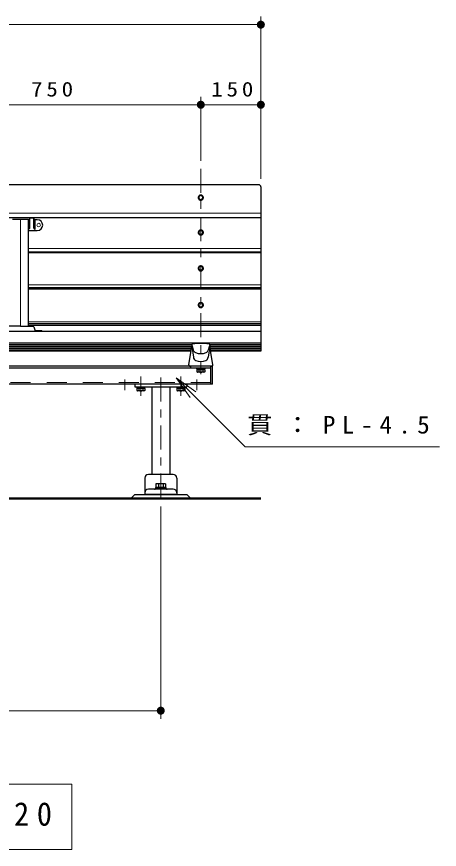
# Model space of a CAD drawing. Units: millimetres on the paper, scale 1:20. Extents: x -385 to 0, y 0 to 267.
# Drawn here: x -243.9 to -191.1, y 72.6 to 176.6 of the extents above; entities that cross this region are included whole.
import ezdxf

# ---------------------------------------------------------------- set-up
doc = ezdxf.new("R2010")
doc.units = ezdxf.units.MM
doc.linetypes.add('USER1', pattern=[4.5, 2.5, -2])
doc.linetypes.add('USER2', pattern=[6, 3, -1, 1, -1])
doc.layers.add('1_20', color=7, linetype='Continuous', lineweight=25)
doc.styles.add('ＭＳ ゴシック', font='')
doc.styles.get('ＭＳ ゴシック').set_extended_font_data('MS Gothic')

# ---------------------------------------------------------------- blocks, each defined once
blk = doc.blocks.new('filled_dot')
at = {"color": 0, "linetype": 'Continuous', "lineweight": -2, "const_width": 1.25}
blk.add_lwpolyline([(-0.625, 0, 1), (0.625, 0, 1)], format="xyb", close=True, dxfattribs=at)

msp = doc.modelspace()

# ---------------------------------------------------------------- linework, layer by layer
at = {"layer": '1_20', "lineweight": 13}
for p, q in [((-213.425, 156.35), (-213.425, 176.6)), ((-303.425, 175.6), (-213.425, 175.6)), ((-220.925, 158.583), (-220.925, 166.6)), ((-258.425, 165.6), (-220.925, 165.6)), ((-220.925, 165.6), (-213.425, 165.6)), ((-213.425, 152.072), (-303.425, 152.072)), ((-213.425, 147.656), (-242.425, 147.656)), ((-213.425, 143.125), (-242.425, 143.125)), ((-213.425, 138.506), (-242.425, 138.506)), ((-222.05, 135.592), (-257.3, 135.592)), ((-222.058, 135.343), (-257.3, 135.343)), ((-213.425, 135.592), (-219.8, 135.592)), ((-213.425, 135.343), (-219.791, 135.343)), ((-222.099, 135.095), (-257.251, 135.095)), ((-213.425, 135.095), (-219.751, 135.095)), ((-224.008, 131.503), (-221.886, 129.382)), ((-224.008, 131.503), (-221.533, 129.735)), ((-222.24, 129.028), (-224.008, 131.503)), ((-225.925, 115.44), (-225.925, 88.94)), ((-225.925, 89.94), (-290.925, 89.94)), ((-237.025, 80.759), (-279.825, 80.759)), ((-237.025, 72.626), (-237.025, 80.759)), ((-279.825, 72.626), (-237.025, 72.626))]:
    msp.add_line(p, q, dxfattribs=at)
at = {"layer": '1_20', "linetype": 'USER2', "lineweight": 13}
msp.add_line((-220.925, 157.583), (-220.925, 132.01), dxfattribs=at)
at = {"layer": '1_20'}
for p, q in [((-213.675, 155.6), (-303.175, 155.6)), ((-213.425, 155.35), (-213.425, 134.828)), ((-213.425, 151.494), (-303.425, 151.494)), ((-213.425, 147.174), (-242.425, 147.174)), ((-213.425, 147.09), (-242.425, 147.09)), ((-213.425, 142.745), (-242.425, 142.745)), ((-213.425, 142.577), (-242.425, 142.577)), ((-213.425, 137.287), (-303.425, 137.287)), ((-213.425, 138.229), (-242.425, 138.229)), ((-213.425, 138.022), (-242.425, 138.022)), ((-213.425, 135.84), (-303.425, 135.84)), ((-222.05, 135.618), (-257.3, 135.618)), ((-222.054, 135.369), (-257.3, 135.369)), ((-213.425, 135.618), (-219.8, 135.618)), ((-213.425, 135.369), (-219.795, 135.369)), ((-222.095, 135.121), (-257.255, 135.121)), ((-222.135, 134.872), (-257.214, 134.872)), ((-222.143, 134.828), (-257.207, 134.828)), ((-213.425, 135.121), (-219.755, 135.121)), ((-213.425, 134.872), (-219.714, 134.872)), ((-213.425, 134.828), (-219.707, 134.828)), ((-221.45, 132.715), (-220.4, 132.715)), ((-221.45, 132.715), (-221.45, 132.64)), ((-221.45, 132.64), (-220.4, 132.64)), ((-221.385, 132.64), (-221.385, 132.515)), ((-220.465, 132.64), (-221.385, 132.64)), ((-220.465, 132.515), (-221.385, 132.515)), ((-220.958, 132.64), (-220.925, 132.515)), ((-220.925, 132.64), (-220.891, 132.515)), ((-220.465, 132.64), (-220.465, 132.515)), ((-220.4, 132.64), (-220.4, 132.715)), ((-228.95, 130.39), (-227.9, 130.39)), ((-228.95, 130.39), (-228.95, 130.315)), ((-228.95, 130.315), (-227.9, 130.315)), ((-228.885, 130.315), (-228.885, 130.19)), ((-227.965, 130.315), (-228.885, 130.315)), ((-227.965, 130.19), (-228.885, 130.19)), ((-228.458, 130.315), (-228.425, 130.19)), ((-228.425, 130.315), (-228.391, 130.19)), ((-227.965, 130.315), (-227.965, 130.19)), ((-227.9, 130.315), (-227.9, 130.39)), ((-223.95, 130.39), (-222.9, 130.39)), ((-223.95, 130.39), (-223.95, 130.315)), ((-223.95, 130.315), (-222.9, 130.315)), ((-223.885, 130.315), (-223.885, 130.19)), ((-222.965, 130.315), (-223.885, 130.315)), ((-222.965, 130.19), (-223.885, 130.19)), ((-223.458, 130.315), (-223.425, 130.19)), ((-223.425, 130.315), (-223.391, 130.19)), ((-222.965, 130.315), (-222.965, 130.19)), ((-222.9, 130.315), (-222.9, 130.39)), ((-227.925, 118.99), (-227.925, 116.94)), ((-224.375, 119.44), (-227.475, 119.44)), ((-223.925, 118.99), (-223.925, 116.94)), ((-224.375, 117.59), (-227.475, 117.59)), ((-226.645, 117.619), (-226.604, 117.661)), ((-225.275, 117.805), (-226.575, 117.805)), ((-226.575, 117.805), (-226.575, 117.69)), ((-225.275, 117.69), (-226.575, 117.69)), ((-226.533, 117.69), (-225.316, 117.69)), ((-225.319, 118.255), (-226.531, 118.255)), ((-226.531, 118.255), (-226.531, 117.805)), ((-226.228, 118.255), (-226.228, 117.805)), ((-225.622, 118.255), (-225.622, 117.805)), ((-225.319, 118.255), (-225.319, 117.805)), ((-225.275, 117.805), (-225.275, 117.69)), ((-225.245, 117.661), (-225.204, 117.619)), ((-229.175, 116.94), (-229.675, 116.44)), ((-229.175, 116.94), (-222.675, 116.94)), ((-223.925, 116.94), (-227.925, 116.94)), ((-222.675, 116.94), (-222.175, 116.44))]:
    msp.add_line(p, q, dxfattribs=at)
at = {"layer": '1_20', "color": 2}
for p, q in [((-244.425, 151.317), (-242.425, 151.317)), ((-242.425, 137.932), (-242.425, 151.317)), ((-242.329, 151.393), (-242.329, 150.151)), ((-242.229, 151.493), (-241.872, 151.493)), ((-241.789, 150.918), (-241.789, 151.335)), ((-241.687, 151.256), (-241.783, 151.44)), ((-241.35, 151.243), (-241.664, 151.243)), ((-241.593, 150.005), (-241.593, 151.142)), ((-242.425, 150.101), (-242.379, 150.101)), ((-242.425, 149.893), (-241.35, 149.893)), ((-243.425, 137.932), (-244.969, 137.932)), ((-243.425, 137.932), (-241.881, 137.932)), ((-241.787, 137.868), (-241.606, 137.389)), ((-240.785, 137.357), (-241.559, 137.357))]:
    msp.add_line(p, q, dxfattribs=at)
at = {"layer": '1_20', "color": 2, "lineweight": 13}
msp.add_line((-243.425, 137.932), (-243.425, 151.317), dxfattribs=at)
at = {"layer": '1_20', "color": 190}
for p, q in [((-222.423, 133.114), (-222.05, 135.396)), ((-222.05, 135.61), (-222.05, 135.396)), ((-222.05, 135.396), (-221.856, 134.071)), ((-222.022, 135.51), (-221.86, 134.973)), ((-219.8, 135.396), (-219.994, 134.071)), ((-219.827, 135.51), (-219.99, 134.973)), ((-219.8, 135.61), (-219.8, 135.396)), ((-219.427, 133.114), (-219.8, 135.396)), ((-219.575, 132.94), (-222.275, 132.94))]:
    msp.add_line(p, q, dxfattribs=at)
at = {"layer": '1_20', "color": 4, "linetype": 'USER2', "lineweight": 13}
for p, q in [((-220.925, 133.315), (-220.925, 131.974)), ((-230.425, 131.29), (-230.425, 129.949)), ((-228.425, 131.685), (-228.425, 129.247)), ((-225.925, 131.542), (-225.925, 116.44)), ((-223.425, 131.685), (-223.425, 129.247)), ((-221.425, 131.29), (-221.425, 129.949))]:
    msp.add_line(p, q, dxfattribs=at)
at = {"layer": '1_20', "color": 4}
for p, q in [((-219.45, 132.94), (-297.4, 132.94)), ((-219.675, 132.715), (-297.175, 132.715)), ((-222.175, 132.715), (-222.175, 132.94)), ((-219.675, 130.69), (-219.675, 132.94)), ((-219.45, 130.69), (-219.45, 132.94)), ((-219.45, 130.69), (-297.4, 130.69)), ((-222.675, 130.69), (-229.175, 130.69)), ((-229.175, 130.69), (-229.175, 130.39)), ((-229.175, 130.39), (-222.675, 130.39)), ((-227.05, 130.39), (-227.05, 119.44)), ((-224.8, 130.39), (-224.8, 119.44)), ((-222.675, 130.69), (-222.675, 130.39))]:
    msp.add_line(p, q, dxfattribs=at)
at = {"layer": '1_20', "color": 131}
for p, q in [((-221.416, 132.515), (-221.416, 132.24)), ((-220.434, 132.515), (-221.416, 132.515)), ((-221.416, 132.24), (-221.337, 132.195)), ((-220.512, 132.195), (-221.337, 132.195)), ((-221.17, 132.515), (-221.17, 132.24)), ((-220.679, 132.515), (-220.679, 132.24)), ((-220.434, 132.24), (-220.512, 132.195)), ((-220.434, 132.515), (-220.434, 132.24)), ((-228.916, 130.19), (-228.916, 129.915)), ((-227.934, 130.19), (-228.916, 130.19)), ((-228.67, 130.19), (-228.67, 129.915)), ((-228.179, 130.19), (-228.179, 129.915)), ((-227.934, 130.19), (-227.934, 129.915)), ((-223.916, 130.19), (-223.916, 129.915)), ((-222.934, 130.19), (-223.916, 130.19)), ((-223.67, 130.19), (-223.67, 129.915)), ((-223.179, 130.19), (-223.179, 129.915)), ((-222.934, 130.19), (-222.934, 129.915)), ((-228.916, 129.915), (-228.837, 129.87)), ((-228.012, 129.87), (-228.837, 129.87)), ((-227.934, 129.915), (-228.012, 129.87)), ((-223.916, 129.915), (-223.837, 129.87)), ((-223.012, 129.87), (-223.837, 129.87)), ((-222.934, 129.915), (-223.012, 129.87))]:
    msp.add_line(p, q, dxfattribs=at)
at = {"layer": '1_20', "color": 4, "linetype": 'USER1', "lineweight": 13}
msp.add_line((-219.675, 130.915), (-297.175, 130.915), dxfattribs=at)
at = {"layer": '1_20', "lineweight": 50}
msp.add_line((-287.175, 116.44), (-213.425, 116.44), dxfattribs=at)
at = {"layer": '1_20', "color": 4}
for points in [[(-221.25, 154), (-221.249, 153.973), (-221.245, 153.946), (-221.239, 153.92), (-221.23, 153.894), (-221.219, 153.869), (-221.206, 153.845), (-221.191, 153.823), (-221.174, 153.801), (-221.155, 153.781), (-221.134, 153.763), (-221.111, 153.747), (-221.087, 153.732), (-221.062, 153.72), (-221.036, 153.709), (-221.009, 153.701), (-220.981, 153.695), (-220.953, 153.692), (-220.925, 153.691), (-220.896, 153.692), (-220.868, 153.695), (-220.841, 153.701), (-220.814, 153.709), (-220.787, 153.72), (-220.762, 153.732), (-220.738, 153.747), (-220.716, 153.763), (-220.695, 153.781), (-220.676, 153.801), (-220.659, 153.823), (-220.643, 153.845), (-220.63, 153.869), (-220.619, 153.894), (-220.611, 153.92), (-220.605, 153.946), (-220.601, 153.973), (-220.6, 154), (-220.601, 154.027), (-220.605, 154.054), (-220.611, 154.08), (-220.619, 154.106), (-220.63, 154.13), (-220.643, 154.154), (-220.659, 154.177), (-220.676, 154.199), (-220.695, 154.218), (-220.716, 154.237), (-220.738, 154.253), (-220.762, 154.268), (-220.787, 154.28), (-220.814, 154.29), (-220.841, 154.298), (-220.868, 154.304), (-220.896, 154.308), (-220.925, 154.309), (-220.953, 154.308), (-220.981, 154.304), (-221.009, 154.298), (-221.036, 154.29), (-221.062, 154.28), (-221.087, 154.268), (-221.111, 154.253), (-221.134, 154.237), (-221.155, 154.218), (-221.174, 154.199), (-221.191, 154.177), (-221.206, 154.154), (-221.219, 154.13), (-221.23, 154.106), (-221.239, 154.08), (-221.245, 154.054), (-221.249, 154.027)], [(-221.175, 154.015), (-221.174, 153.995), (-221.171, 153.974), (-221.166, 153.954), (-221.16, 153.934), (-221.151, 153.915), (-221.141, 153.896), (-221.13, 153.879), (-221.116, 153.862), (-221.102, 153.847), (-221.085, 153.833), (-221.068, 153.821), (-221.05, 153.809), (-221.03, 153.8), (-221.01, 153.792), (-220.989, 153.786), (-220.968, 153.781), (-220.947, 153.778), (-220.925, 153.778), (-220.903, 153.778), (-220.881, 153.781), (-220.86, 153.786), (-220.839, 153.792), (-220.819, 153.8), (-220.8, 153.809), (-220.781, 153.821), (-220.764, 153.833), (-220.748, 153.847), (-220.733, 153.862), (-220.72, 153.879), (-220.708, 153.896), (-220.698, 153.915), (-220.69, 153.934), (-220.683, 153.954), (-220.679, 153.974), (-220.676, 153.995), (-220.675, 154.015), (-220.676, 154.036), (-220.679, 154.057), (-220.683, 154.077), (-220.69, 154.097), (-220.698, 154.116), (-220.708, 154.134), (-220.72, 154.152), (-220.733, 154.168), (-220.748, 154.183), (-220.764, 154.197), (-220.781, 154.21), (-220.8, 154.221), (-220.819, 154.231), (-220.839, 154.239), (-220.86, 154.245), (-220.881, 154.249), (-220.903, 154.252), (-220.925, 154.253), (-220.947, 154.252), (-220.968, 154.249), (-220.989, 154.245), (-221.01, 154.239), (-221.03, 154.231), (-221.05, 154.221), (-221.068, 154.21), (-221.085, 154.197), (-221.102, 154.183), (-221.116, 154.168), (-221.13, 154.152), (-221.141, 154.134), (-221.151, 154.116), (-221.16, 154.097), (-221.166, 154.077), (-221.171, 154.057), (-221.174, 154.036)], [(-221.25, 149.647), (-221.249, 149.62), (-221.245, 149.593), (-221.239, 149.567), (-221.23, 149.541), (-221.219, 149.516), (-221.206, 149.492), (-221.191, 149.469), (-221.174, 149.448), (-221.155, 149.428), (-221.134, 149.41), (-221.111, 149.393), (-221.087, 149.379), (-221.062, 149.367), (-221.036, 149.356), (-221.009, 149.348), (-220.981, 149.342), (-220.953, 149.339), (-220.925, 149.338), (-220.896, 149.339), (-220.868, 149.342), (-220.841, 149.348), (-220.814, 149.356), (-220.787, 149.367), (-220.762, 149.379), (-220.738, 149.393), (-220.716, 149.41), (-220.695, 149.428), (-220.676, 149.448), (-220.659, 149.469), (-220.643, 149.492), (-220.63, 149.516), (-220.619, 149.541), (-220.611, 149.567), (-220.605, 149.593), (-220.601, 149.62), (-220.6, 149.647), (-220.601, 149.674), (-220.605, 149.7), (-220.611, 149.727), (-220.619, 149.752), (-220.63, 149.777), (-220.643, 149.801), (-220.659, 149.824), (-220.676, 149.845), (-220.695, 149.865), (-220.716, 149.883), (-220.738, 149.9), (-220.762, 149.914), (-220.787, 149.927), (-220.814, 149.937), (-220.841, 149.945), (-220.868, 149.951), (-220.896, 149.955), (-220.925, 149.956), (-220.953, 149.955), (-220.981, 149.951), (-221.009, 149.945), (-221.036, 149.937), (-221.062, 149.927), (-221.087, 149.914), (-221.111, 149.9), (-221.134, 149.883), (-221.155, 149.865), (-221.174, 149.845), (-221.191, 149.824), (-221.206, 149.801), (-221.219, 149.777), (-221.23, 149.752), (-221.239, 149.727), (-221.245, 149.7), (-221.249, 149.674)], [(-221.175, 149.662), (-221.174, 149.641), (-221.171, 149.621), (-221.166, 149.601), (-221.16, 149.581), (-221.151, 149.562), (-221.141, 149.543), (-221.13, 149.526), (-221.116, 149.509), (-221.102, 149.494), (-221.085, 149.48), (-221.068, 149.467), (-221.05, 149.456), (-221.03, 149.447), (-221.01, 149.439), (-220.989, 149.432), (-220.968, 149.428), (-220.947, 149.425), (-220.925, 149.424), (-220.903, 149.425), (-220.881, 149.428), (-220.86, 149.432), (-220.839, 149.439), (-220.819, 149.447), (-220.8, 149.456), (-220.781, 149.467), (-220.764, 149.48), (-220.748, 149.494), (-220.733, 149.509), (-220.72, 149.526), (-220.708, 149.543), (-220.698, 149.562), (-220.69, 149.581), (-220.683, 149.601), (-220.679, 149.621), (-220.676, 149.641), (-220.675, 149.662), (-220.676, 149.683), (-220.679, 149.703), (-220.683, 149.724), (-220.69, 149.743), (-220.698, 149.763), (-220.708, 149.781), (-220.72, 149.799), (-220.733, 149.815), (-220.748, 149.83), (-220.764, 149.844), (-220.781, 149.857), (-220.8, 149.868), (-220.819, 149.878), (-220.839, 149.886), (-220.86, 149.892), (-220.881, 149.896), (-220.903, 149.899), (-220.925, 149.9), (-220.947, 149.899), (-220.968, 149.896), (-220.989, 149.892), (-221.01, 149.886), (-221.03, 149.878), (-221.05, 149.868), (-221.068, 149.857), (-221.085, 149.844), (-221.102, 149.83), (-221.116, 149.815), (-221.13, 149.799), (-221.141, 149.781), (-221.151, 149.763), (-221.16, 149.743), (-221.166, 149.724), (-221.171, 149.703), (-221.174, 149.683)], [(-221.25, 145.167), (-221.249, 145.14), (-221.245, 145.113), (-221.239, 145.087), (-221.23, 145.061), (-221.219, 145.036), (-221.206, 145.012), (-221.191, 144.989), (-221.174, 144.968), (-221.155, 144.948), (-221.134, 144.93), (-221.111, 144.914), (-221.087, 144.899), (-221.062, 144.887), (-221.036, 144.876), (-221.009, 144.868), (-220.981, 144.862), (-220.953, 144.859), (-220.925, 144.858), (-220.896, 144.859), (-220.868, 144.862), (-220.841, 144.868), (-220.814, 144.876), (-220.787, 144.887), (-220.762, 144.899), (-220.738, 144.914), (-220.716, 144.93), (-220.695, 144.948), (-220.676, 144.968), (-220.659, 144.989), (-220.643, 145.012), (-220.63, 145.036), (-220.619, 145.061), (-220.611, 145.087), (-220.605, 145.113), (-220.601, 145.14), (-220.6, 145.167), (-220.601, 145.194), (-220.605, 145.22), (-220.611, 145.247), (-220.619, 145.272), (-220.63, 145.297), (-220.643, 145.321), (-220.659, 145.344), (-220.676, 145.365), (-220.695, 145.385), (-220.716, 145.404), (-220.738, 145.42), (-220.762, 145.434), (-220.787, 145.447), (-220.814, 145.457), (-220.841, 145.465), (-220.868, 145.471), (-220.896, 145.475), (-220.925, 145.476), (-220.953, 145.475), (-220.981, 145.471), (-221.009, 145.465), (-221.036, 145.457), (-221.062, 145.447), (-221.087, 145.434), (-221.111, 145.42), (-221.134, 145.404), (-221.155, 145.385), (-221.174, 145.365), (-221.191, 145.344), (-221.206, 145.321), (-221.219, 145.297), (-221.23, 145.272), (-221.239, 145.247), (-221.245, 145.22), (-221.249, 145.194)], [(-221.175, 145.182), (-221.174, 145.161), (-221.171, 145.141), (-221.166, 145.121), (-221.16, 145.101), (-221.151, 145.082), (-221.141, 145.063), (-221.13, 145.046), (-221.116, 145.029), (-221.102, 145.014), (-221.085, 145), (-221.068, 144.987), (-221.05, 144.976), (-221.03, 144.967), (-221.01, 144.959), (-220.989, 144.953), (-220.968, 144.948), (-220.947, 144.945), (-220.925, 144.944), (-220.903, 144.945), (-220.881, 144.948), (-220.86, 144.953), (-220.839, 144.959), (-220.819, 144.967), (-220.8, 144.976), (-220.781, 144.987), (-220.764, 145), (-220.748, 145.014), (-220.733, 145.029), (-220.72, 145.046), (-220.708, 145.063), (-220.698, 145.082), (-220.69, 145.101), (-220.683, 145.121), (-220.679, 145.141), (-220.676, 145.161), (-220.675, 145.182), (-220.676, 145.203), (-220.679, 145.224), (-220.683, 145.244), (-220.69, 145.264), (-220.698, 145.283), (-220.708, 145.301), (-220.72, 145.319), (-220.733, 145.335), (-220.748, 145.35), (-220.764, 145.364), (-220.781, 145.377), (-220.8, 145.388), (-220.819, 145.398), (-220.839, 145.406), (-220.86, 145.412), (-220.881, 145.416), (-220.903, 145.419), (-220.925, 145.42), (-220.947, 145.419), (-220.968, 145.416), (-220.989, 145.412), (-221.01, 145.406), (-221.03, 145.398), (-221.05, 145.388), (-221.068, 145.377), (-221.085, 145.364), (-221.102, 145.35), (-221.116, 145.335), (-221.13, 145.319), (-221.141, 145.301), (-221.151, 145.283), (-221.16, 145.264), (-221.166, 145.244), (-221.171, 145.224), (-221.174, 145.203)], [(-221.25, 140.586), (-221.249, 140.56), (-221.245, 140.533), (-221.239, 140.506), (-221.23, 140.481), (-221.219, 140.456), (-221.206, 140.432), (-221.191, 140.409), (-221.174, 140.388), (-221.155, 140.368), (-221.134, 140.35), (-221.111, 140.333), (-221.087, 140.319), (-221.062, 140.306), (-221.036, 140.296), (-221.009, 140.288), (-220.981, 140.282), (-220.953, 140.279), (-220.925, 140.277), (-220.896, 140.279), (-220.868, 140.282), (-220.841, 140.288), (-220.814, 140.296), (-220.787, 140.306), (-220.762, 140.319), (-220.738, 140.333), (-220.716, 140.35), (-220.695, 140.368), (-220.676, 140.388), (-220.659, 140.409), (-220.643, 140.432), (-220.63, 140.456), (-220.619, 140.481), (-220.611, 140.506), (-220.605, 140.533), (-220.601, 140.56), (-220.6, 140.586), (-220.601, 140.613), (-220.605, 140.64), (-220.611, 140.666), (-220.619, 140.692), (-220.63, 140.717), (-220.643, 140.741), (-220.659, 140.764), (-220.676, 140.785), (-220.695, 140.805), (-220.716, 140.823), (-220.738, 140.84), (-220.762, 140.854), (-220.787, 140.867), (-220.814, 140.877), (-220.841, 140.885), (-220.868, 140.891), (-220.896, 140.894), (-220.925, 140.896), (-220.953, 140.894), (-220.981, 140.891), (-221.009, 140.885), (-221.036, 140.877), (-221.062, 140.867), (-221.087, 140.854), (-221.111, 140.84), (-221.134, 140.823), (-221.155, 140.805), (-221.174, 140.785), (-221.191, 140.764), (-221.206, 140.741), (-221.219, 140.717), (-221.23, 140.692), (-221.239, 140.666), (-221.245, 140.64), (-221.249, 140.613)], [(-221.175, 140.602), (-221.174, 140.581), (-221.171, 140.561), (-221.166, 140.54), (-221.16, 140.521), (-221.151, 140.501), (-221.141, 140.483), (-221.13, 140.466), (-221.116, 140.449), (-221.102, 140.434), (-221.085, 140.42), (-221.068, 140.407), (-221.05, 140.396), (-221.03, 140.386), (-221.01, 140.379), (-220.989, 140.372), (-220.968, 140.368), (-220.947, 140.365), (-220.925, 140.364), (-220.903, 140.365), (-220.881, 140.368), (-220.86, 140.372), (-220.839, 140.379), (-220.819, 140.386), (-220.8, 140.396), (-220.781, 140.407), (-220.764, 140.42), (-220.748, 140.434), (-220.733, 140.449), (-220.72, 140.466), (-220.708, 140.483), (-220.698, 140.501), (-220.69, 140.521), (-220.683, 140.54), (-220.679, 140.561), (-220.676, 140.581), (-220.675, 140.602), (-220.676, 140.623), (-220.679, 140.643), (-220.683, 140.663), (-220.69, 140.683), (-220.698, 140.702), (-220.708, 140.721), (-220.72, 140.738), (-220.733, 140.755), (-220.748, 140.77), (-220.764, 140.784), (-220.781, 140.797), (-220.8, 140.808), (-220.819, 140.817), (-220.839, 140.825), (-220.86, 140.832), (-220.881, 140.836), (-220.903, 140.839), (-220.925, 140.84), (-220.947, 140.839), (-220.968, 140.836), (-220.989, 140.832), (-221.01, 140.825), (-221.03, 140.817), (-221.05, 140.808), (-221.068, 140.797), (-221.085, 140.784), (-221.102, 140.77), (-221.116, 140.755), (-221.13, 140.738), (-221.141, 140.721), (-221.151, 140.702), (-221.16, 140.683), (-221.166, 140.663), (-221.171, 140.643), (-221.174, 140.623)]]:
    msp.add_lwpolyline(points, close=True, dxfattribs=at)
at = {"layer": '1_20', "color": 2}
msp.add_lwpolyline([(-241.593, 150.005), (-241.63, 150.023), (-241.665, 150.046), (-241.695, 150.073), (-241.72, 150.106), (-241.738, 150.142), (-241.75, 150.184), (-241.758, 150.233), (-241.763, 150.289), (-241.768, 150.358), (-241.773, 150.434), (-241.776, 150.514), (-241.779, 150.595), (-241.782, 150.676), (-241.784, 150.751), (-241.786, 150.82), (-241.787, 150.878), (-241.788, 150.924), (-241.788, 150.953), (-241.789, 150.964), (-241.789, 150.953), (-241.789, 150.918)], dxfattribs=at)
at = {"layer": '1_20', "lineweight": 13}
msp.add_lwpolyline([(-224.008, 131.503), (-215.377, 122.872), (-191.131, 122.872)], dxfattribs=at)
at = {"layer": '1_20', "color": 2, "lineweight": 13}
msp.add_circle((-241.175, 150.568), 0.225, dxfattribs=at)
at = {"layer": '1_20'}
for centre, radius, start, end in [((-213.675, 155.35), 0.25, 0, 90), ((-227.475, 118.99), 0.45, 90.00002, 180), ((-224.375, 118.99), 0.45, 0.00004, 90.00002), ((-227.475, 117.14), 0.45, 90.00002, 180), ((-226.716, 117.69), 0.1, 270.00004, 315.00048), ((-226.533, 117.59), 0.1, 90.00002, 135.00005), ((-225.316, 117.59), 0.1, 45.00004, 90.00002), ((-225.133, 117.69), 0.1, 225, 270.00004), ((-224.375, 117.14), 0.45, 0.00004, 90.00002)]:
    msp.add_arc(centre, radius, start, end, dxfattribs=at)
at = {"layer": '1_20', "color": 2}
for centre, radius, start, end in [((-242.229, 151.393), 0.1, 90, 180), ((-241.872, 151.393), 0.1, 27.86749, 90), ((-241.664, 151.268), 0.025, 207.86749, 270), ((-241.35, 150.568), 0.675, 270, 90), ((-242.379, 150.151), 0.05, 270, 0.00001), ((-241.881, 137.832), 0.1, 20.79686, 90), ((-241.559, 137.407), 0.05, 200.79686, 270), ((-240.785, 137.257), 0.1, 17.66209, 90)]:
    msp.add_arc(centre, radius, start, end, dxfattribs=at)
at = {"layer": '1_20', "color": 190}
for centre, radius, start, end in [((-221.9, 135.61), 0.15, 91.62387, 180), ((-220.925, 101.218), 34.556, 88.37613, 91.62387), ((-219.95, 135.61), 0.15, 0, 88.37613), ((-221.381, 135.118), 0.5, 196.80373, 246.74202), ((-220.925, 136.18), 1.656, 246.74202, 293.25798), ((-220.468, 135.118), 0.5, 293.25798, 343.19626), ((-222.275, 133.09), 0.15, 170.7133, 270), ((-221.361, 134.144), 0.5, 188.33609, 247.83332), ((-220.925, 135.215), 1.656, 247.83332, 292.16668), ((-220.489, 134.144), 0.5, 292.16668, 351.66391), ((-219.575, 133.09), 0.15, 270, 9.2867)]:
    msp.add_arc(centre, radius, start, end, dxfattribs=at)
at = {"layer": '1_20', "color": 131}
for centre, radius, start, end in [((-221.293, 132.453), 0.245, 240.00001, 299.99999), ((-220.925, 132.884), 0.689, 249.136, 290.864), ((-220.557, 132.453), 0.245, 240.00001, 299.99999), ((-228.793, 130.128), 0.245, 240.00001, 299.99999), ((-228.425, 130.559), 0.689, 249.136, 290.864), ((-228.057, 130.128), 0.245, 240.00001, 299.99999), ((-223.793, 130.128), 0.245, 240.00001, 299.99999), ((-223.425, 130.559), 0.689, 249.136, 290.864), ((-223.057, 130.128), 0.245, 240.00001, 299.99999)]:
    msp.add_arc(centre, radius, start, end, dxfattribs=at)

# ---------------------------------------------------------------- block references
at = {"layer": '1_20', "lineweight": 13, "xscale": 0.4, "yscale": 0.4, "rotation": 180}
for p in [(-213.425, 175.6), (-220.925, 165.6), (-213.425, 165.6), (-225.925, 89.94)]:
    msp.add_blockref('filled_dot', p, dxfattribs=at)
at = {"layer": '1_20', "lineweight": 13, "xscale": 0.4, "yscale": 0.4}
msp.add_blockref('filled_dot', (-220.925, 165.6), dxfattribs=at)

# ---------------------------------------------------------------- texts
at = {"layer": '1_20', "style": 'ＭＳ ゴシック'}
for s, insert, char_height, attachment_point in [('\\T1.33;\\W1.15;750', (-239.26, 166.6), 1.833, 8), ('\\T1.33;\\W1.15;150', (-216.754, 166.6), 1.833, 8), ('\\T1.5;\\W1.05;貫：PL-4.5', (-215.131, 125.522), 2.199, 4), ('\\T1.5;\\W0.95;立面図\u3000S=1/20', (-278.425, 76.693), 2.933, 4)]:
    msp.add_mtext(s, dxfattribs=dict(at, insert=insert, char_height=char_height, attachment_point=attachment_point))

doc.saveas('drawing.dxf')
